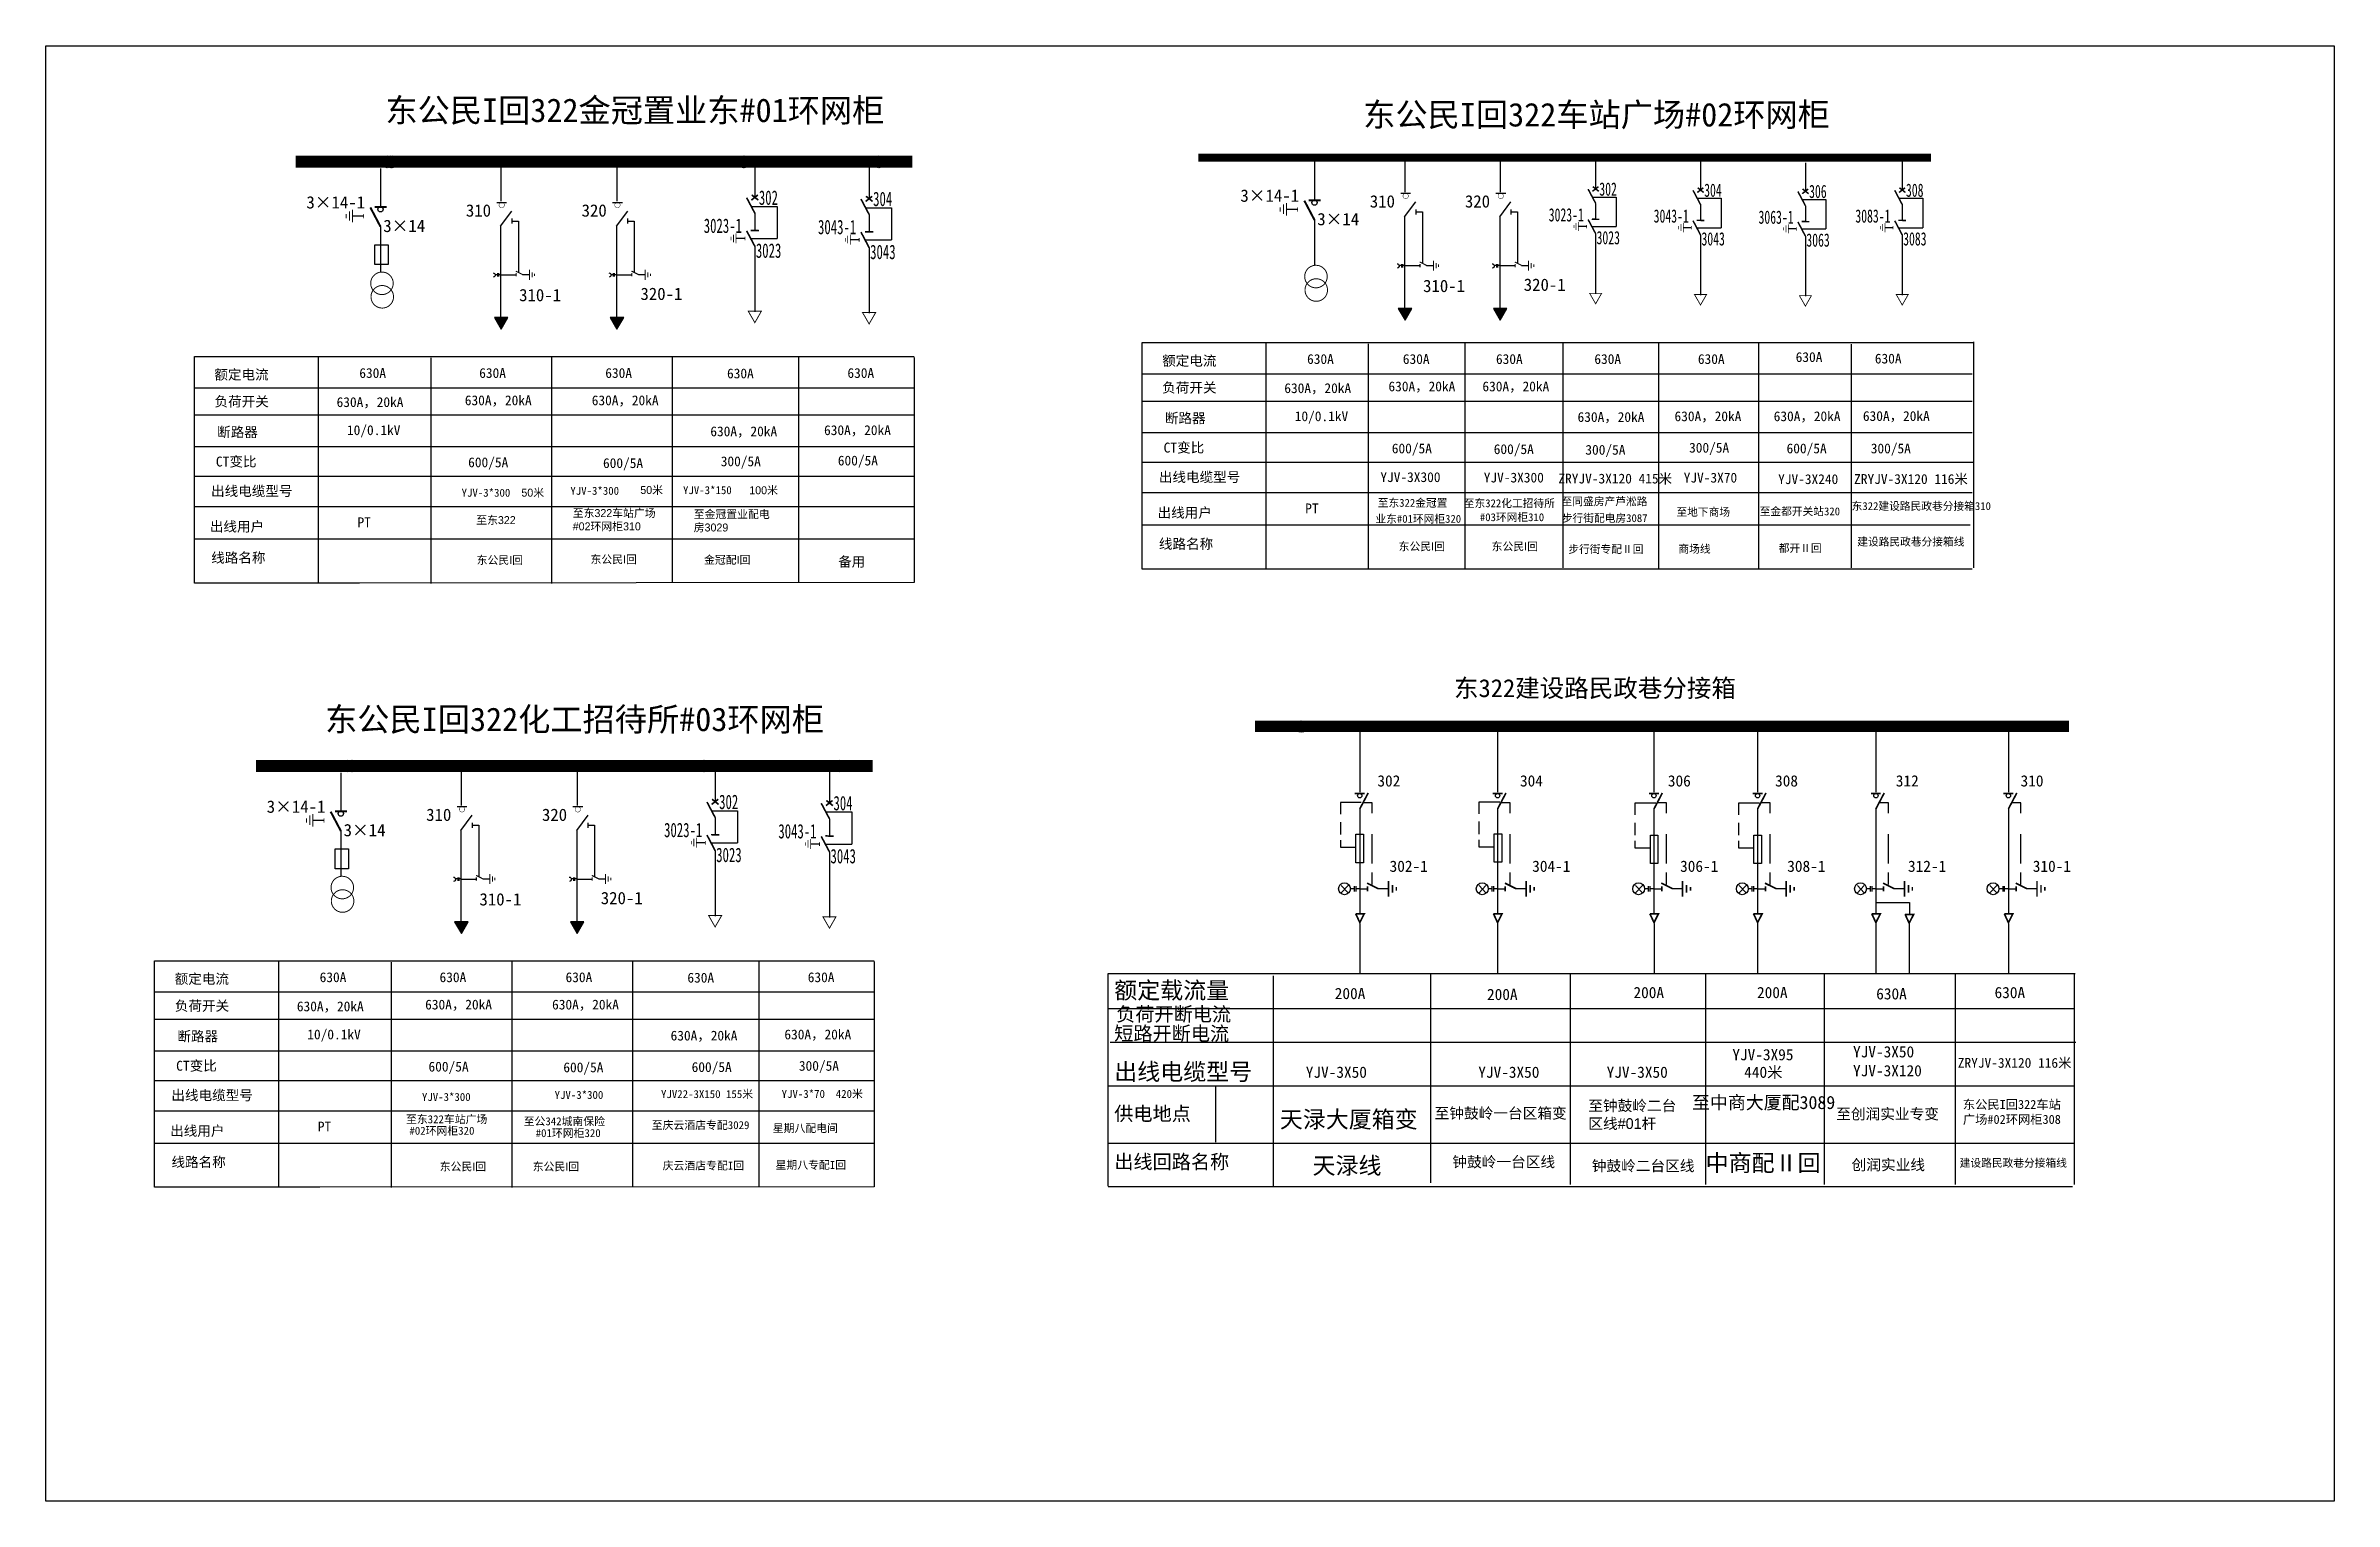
# Model space of a CAD drawing. Extents: x -8 to 374, y -249 to -6.
import ezdxf

# ---------------------------------------------------------------- set-up
doc = ezdxf.new("R2010")
doc.units = 0
doc.header["$LTSCALE"] = 0.774411
doc.linetypes.add('CENTER', pattern=[50.8, 31.75, -6.35, 6.35, -6.35])
doc.linetypes.add('DASHED2', pattern=[9.525, 6.35, -3.175])
doc.layers.get('0').update_dxf_attribs({"linetype": 'CONTINUOUS'})
for name, color, linetype in [('1', 7, 'CONTINUOUS'), ('10KV线路', 7, 'CONTINUOUS'), ('2', 7, 'CONTINUOUS')]:
    doc.layers.add(name, color=color, linetype=linetype)
doc.styles.add('HZ', font='')
doc.styles.get("Standard").update_dxf_attribs({"font": '', "height": 2.5})
doc.styles.add('STYLE1', font='txt.shx', dxfattribs={"height": 2.6})
doc.styles.add('宋体', font='')
doc.styles.get('HZ').set_extended_font_data('SimSun')
doc.styles.get('Standard').set_extended_font_data('SimSun')
doc.styles.get('宋体').set_extended_font_data('SimSun')

# ---------------------------------------------------------------- blocks, each defined once
blk = doc.blocks.new('JD')
for points in [[(-2, 0.2), (-2, -0.2), (2, 0.2), (2, -0.2)], [(1, -1.2), (1, -0.8), (-1, -1.2), (-1, -0.8)], [(-0.5, -1.8), (-0.5, -2.2), (0.5, -1.8), (0.5, -2.2)]]:
    blk.add_trace(points)

msp = doc.modelspace()

# ---------------------------------------------------------------- hatches: boundary and pattern name
for points in [[(67.86, -53.79), (68.99, -51.83), (66.73, -51.83)], [(87.18, -53.79), (88.31, -51.83), (86.04, -51.83)], [(218.72, -52.27), (219.85, -50.31), (217.58, -50.31)], [(234.58, -52.27), (235.72, -50.31), (233.45, -50.31)], [(61.23, -154.65), (62.37, -152.69), (60.1, -152.69)], [(80.55, -154.65), (81.68, -152.69), (79.42, -152.69)]]:
    msp.add_hatch(color=7).paths.add_polyline_path(points)

# ---------------------------------------------------------------- linework, layer by layer
for p, q in [((110.2, -26.63), (110.2, -31.89)), ((203.6, -25.82), (203.6, -32.39)), ((250.52, -25.62), (250.52, -30.45)), ((268.02, -25.82), (268.02, -30.64)), ((285.52, -26.01), (285.52, -30.84)), ((301.68, -25.82), (301.68, -30.64)), ((47.73, -26.95), (47.73, -33.51)), ((129.27, -26.84), (129.27, -32.1)), ((67.14, -32.61), (68.78, -32.61)), ((86.46, -32.61), (88.1, -32.61)), ((109.6, -33.28), (113.92, -33.28)), ((113.92, -33.28), (113.92, -38.65)), ((128.67, -33.5), (133, -33.5)), ((133, -33.5), (133, -38.86)), ((200.78, -33.8), (198.96, -33.8)), ((218, -31.09), (219.64, -31.09)), ((220.49, -33.78), (220.49, -34.63)), ((220.51, -34.21), (221.6, -34.21)), ((221.6, -34.21), (221.6, -42.78)), ((233.87, -31.09), (235.51, -31.09)), ((236.36, -33.78), (236.36, -34.63)), ((236.38, -34.21), (237.47, -34.21)), ((237.47, -34.21), (237.47, -42.78)), ((249.96, -31.73), (253.94, -31.73)), ((250.52, -32.77), (250.52, -35.43)), ((253.94, -31.73), (253.94, -36.66)), ((267.47, -31.93), (271.44, -31.93)), ((268.02, -32.97), (268.02, -35.62)), ((271.44, -31.93), (271.44, -36.85)), ((284.97, -32.12), (288.95, -32.12)), ((285.52, -33.16), (285.52, -35.82)), ((288.95, -32.12), (288.95, -37.05)), ((301.13, -31.93), (305.1, -31.93)), ((301.68, -32.97), (301.68, -35.62)), ((305.1, -31.93), (305.1, -36.85)), ((44.91, -34.92), (43.09, -34.92)), ((69.63, -35.3), (69.63, -36.15)), ((69.65, -35.73), (70.74, -35.73)), ((70.74, -35.73), (70.74, -44.3)), ((88.95, -35.3), (88.95, -36.15)), ((88.97, -35.73), (90.06, -35.73)), ((90.06, -35.73), (90.06, -44.3)), ((110.2, -34.42), (110.2, -37.31)), ((129.27, -34.63), (129.27, -37.52)), ((203.6, -35.55), (203.6, -43.14)), ((249, -36.66), (247.65, -36.66)), ((249.89, -36.66), (253.94, -36.66)), ((250.52, -37.84), (250.52, -47.89)), ((266.5, -36.85), (265.16, -36.85)), ((267.39, -36.85), (271.44, -36.85)), ((268.02, -38.04), (268.02, -48.09)), ((284, -37.05), (282.66, -37.05)), ((284.9, -37.05), (288.95, -37.05)), ((300.16, -36.85), (298.82, -36.85)), ((301.06, -36.85), (305.1, -36.85)), ((301.68, -38.04), (301.68, -48.09)), ((108.54, -38.65), (107.08, -38.65)), ((109.51, -38.65), (113.92, -38.65)), ((110.2, -39.94), (110.2, -50.89)), ((127.61, -38.86), (126.15, -38.86)), ((128.59, -38.86), (133, -38.86)), ((129.27, -40.16), (129.27, -51.1)), ((285.52, -38.24), (285.52, -48.28)), ((67.86, -44.69), (70.35, -44.69)), ((71.44, -44.67), (72.59, -44.67)), ((87.18, -44.69), (89.66, -44.69)), ((90.76, -44.67), (91.91, -44.67)), ((218.72, -43.17), (221.2, -43.17)), ((222.3, -43.15), (223.45, -43.15)), ((234.58, -43.17), (237.07, -43.17)), ((238.17, -43.15), (239.31, -43.15)), ((211.15, -121.05), (211.15, -131.06)), ((234.15, -121.05), (234.15, -131.06)), ((260.25, -121.05), (260.25, -131.06)), ((277.54, -121.05), (277.54, -131.06)), ((297.28, -121.05), (297.28, -131.06)), ((319.4, -121.05), (319.4, -131.06)), ((41.11, -127.81), (41.11, -134.38)), ((103.57, -127.49), (103.57, -132.75)), ((122.65, -127.7), (122.65, -132.96)), ((60.52, -133.47), (62.16, -133.47)), ((79.84, -133.47), (81.47, -133.47)), ((38.29, -135.79), (36.46, -135.79)), ((63.01, -136.17), (63.01, -137.01)), ((63.03, -136.59), (64.12, -136.59)), ((64.12, -136.59), (64.12, -145.17)), ((82.33, -136.17), (82.33, -137.01)), ((82.35, -136.59), (83.43, -136.59)), ((83.43, -136.59), (83.43, -145.17)), ((102.98, -134.15), (107.3, -134.15)), ((103.57, -135.28), (103.57, -138.17)), ((107.3, -134.15), (107.3, -139.52)), ((122.05, -134.36), (126.37, -134.36)), ((122.65, -135.5), (122.65, -138.39)), ((126.37, -134.36), (126.37, -139.73)), ((211.15, -133.78), (211.15, -151.3)), ((234.15, -133.78), (234.15, -151.3)), ((260.25, -133.78), (260.25, -151.3)), ((277.54, -133.78), (277.54, -151.3)), ((297.28, -133.78), (297.28, -151.3)), ((319.4, -133.78), (319.4, -151.3)), ((101.92, -139.51), (100.46, -139.51)), ((102.89, -139.52), (107.3, -139.52)), ((103.57, -140.81), (103.57, -151.75)), ((120.99, -139.73), (119.53, -139.73)), ((121.97, -139.73), (126.37, -139.73)), ((122.65, -141.02), (122.65, -151.97)), ((61.24, -145.56), (63.72, -145.56)), ((64.82, -145.53), (65.96, -145.53)), ((80.55, -145.56), (83.04, -145.56)), ((84.14, -145.53), (85.28, -145.53)), ((211.15, -147.18), (212.45, -147.18)), ((214.15, -147.14), (215.91, -147.14)), ((234.15, -147.18), (235.44, -147.18)), ((237.14, -147.14), (238.91, -147.14)), ((260.25, -147.18), (261.55, -147.18)), ((263.24, -147.14), (265.01, -147.14)), ((277.54, -147.18), (278.84, -147.18)), ((280.54, -147.14), (282.3, -147.14)), ((297.28, -147.18), (298.57, -147.18)), ((300.27, -147.14), (302.03, -147.14)), ((319.4, -147.18), (320.69, -147.18)), ((322.39, -147.14), (324.16, -147.14)), ((169.18, -196.84), (169.19, -161.32)), ((169.19, -161.32), (330.56, -161.32)), ((196.7, -161.69), (196.7, -196.75)), ((222.95, -161.51), (222.95, -196.29)), ((246.28, -161.51), (246.28, -196.57)), ((268.85, -161.51), (268.85, -196.57)), ((288.66, -161.32), (288.66, -196.57)), ((310.54, -161.51), (310.54, -196.57)), ((330.36, -161.32), (330.36, -196.57)), ((169.25, -167.17), (330.41, -167.17)), ((169.5, -172.77), (330.66, -172.77)), ((169.25, -180.07), (330.41, -180.07)), ((187.06, -180.07), (187.06, -189.47)), ((330.25, -189.68), (169.18, -189.68)), ((330.09, -196.92), (169.18, -196.92))]:
    msp.add_line(p, q)
at = {"color": 7}
for p, q in [((218.75, -30.9), (218.75, -25.31)), ((234.62, -30.9), (234.62, -25.31)), ((67.89, -32.42), (67.89, -26.83)), ((87.21, -32.42), (87.21, -26.83)), ((61.27, -133.29), (61.27, -127.7)), ((80.59, -133.29), (80.59, -127.7))]:
    msp.add_line(p, q, dxfattribs=at)
at = {"color": 0}
for p, q in [((47.73, -36.68), (47.73, -44.26)), ((67.78, -36.57), (67.78, -52.17)), ((87.1, -36.57), (87.1, -52.17)), ((218.64, -35.05), (218.64, -50.65)), ((234.51, -35.05), (234.51, -50.65)), ((195.46, -56.02), (195.46, -93.83)), ((212.56, -56.23), (212.56, -93.88)), ((37.3, -58.34), (37.3, -96.15)), ((56.1, -58.55), (56.1, -96.2)), ((16.66, -63.54), (31.69, -63.54)), ((31.61, -63.54), (44.29, -63.54)), ((41.79, -63.54), (136.76, -63.54)), ((174.82, -61.22), (189.85, -61.22)), ((189.78, -61.22), (202.46, -61.22)), ((199.96, -61.22), (313.35, -61.22)), ((16.66, -68.1), (31.62, -68.1)), ((31.55, -68.1), (44.23, -68.1)), ((44.02, -68.1), (136.76, -68.1)), ((174.82, -65.78), (189.79, -65.78)), ((189.72, -65.78), (202.4, -65.78)), ((202.18, -65.78), (313.35, -65.78)), ((174.82, -76), (189.68, -76)), ((189.61, -76), (202.29, -76)), ((202.07, -76), (313.58, -76)), ((16.66, -78.32), (31.51, -78.32)), ((31.44, -78.32), (44.12, -78.32)), ((43.91, -78.32), (136.76, -78.32)), ((61.16, -137.43), (61.16, -153.04)), ((80.48, -137.43), (80.48, -153.04)), ((41.11, -137.54), (41.11, -145.13)), ((30.68, -159.2), (30.68, -197.01)), ((49.48, -159.42), (49.48, -197.07)), ((10.03, -164.41), (25.06, -164.41)), ((24.99, -164.41), (37.67, -164.41)), ((35.17, -164.41), (130.13, -164.41)), ((10.03, -168.97), (25, -168.97)), ((24.93, -168.97), (37.61, -168.97)), ((37.39, -168.97), (130.13, -168.97)), ((10.03, -179.18), (24.89, -179.18)), ((24.82, -179.18), (37.5, -179.18)), ((37.28, -179.18), (130.13, -179.18))]:
    msp.add_line(p, q, dxfattribs=at)
at = {"linetype": 'Continuous'}
for p, q in [((207.91, -132.8), (207.91, -134.73)), ((211.41, -132.8), (207.91, -132.8)), ((231, -132.73), (231, -134.67)), ((234.5, -132.73), (231, -132.73)), ((260.54, -132.92), (257.05, -132.92)), ((257.05, -132.92), (257.05, -134.86)), ((277.84, -132.92), (274.34, -132.92)), ((274.34, -132.92), (274.34, -134.86)), ((207.91, -136.05), (207.91, -138.11)), ((231, -135.98), (231, -138.05)), ((257.05, -136.17), (257.05, -138.24)), ((274.34, -136.17), (274.34, -138.24)), ((207.91, -139.05), (207.91, -140.23)), ((207.91, -140.23), (210.42, -140.23)), ((231, -138.99), (231, -140.17)), ((231, -140.17), (233.51, -140.17)), ((257.05, -139.18), (257.05, -140.35)), ((257.05, -140.35), (259.56, -140.35)), ((274.34, -139.18), (274.34, -140.35)), ((274.34, -140.35), (276.85, -140.35)), ((209.22, -146.65), (208.07, -147.89)), ((208.07, -146.65), (209.22, -147.89)), ((231.06, -146.65), (232.21, -147.89)), ((232.21, -146.65), (231.06, -147.89)), ((258.31, -146.65), (257.16, -147.89)), ((257.16, -146.65), (258.31, -147.89)), ((274.46, -146.65), (275.61, -147.89)), ((275.61, -146.65), (274.46, -147.89)), ((295.34, -146.65), (294.19, -147.89)), ((294.19, -146.65), (295.34, -147.89)), ((317.46, -146.65), (316.31, -147.89)), ((316.31, -146.65), (317.46, -147.89)), ((297.25, -149.49), (302.9, -149.49)), ((302.9, -149.49), (302.9, -151.53))]:
    msp.add_line(p, q, dxfattribs=at)
at = {"linetype": 'CENTER'}
for p, q in [((211.16, -152.96), (211.16, -161.31)), ((234.15, -152.96), (234.15, -161.31)), ((260.26, -152.96), (260.26, -161.31)), ((277.55, -152.96), (277.55, -161.31)), ((297.28, -152.96), (297.28, -161.31)), ((302.84, -153.05), (302.84, -161.41)), ((319.4, -152.96), (319.4, -161.31))]:
    msp.add_line(p, q, dxfattribs=at)
at = {"linetype": 'Continuous'}
for points in [[(-8.14, -6.47), (373.78, -6.47), (373.78, -249.42), (-8.14, -249.42)], [(210.51, -138.08), (211.77, -138.08), (211.77, -142.83), (210.51, -142.83)], [(233.6, -138.02), (234.86, -138.02), (234.86, -142.76), (233.6, -142.76)], [(259.65, -138.21), (260.9, -138.21), (260.9, -142.95), (259.65, -142.95)], [(276.94, -138.21), (278.2, -138.21), (278.2, -142.95), (276.94, -142.95)]]:
    msp.add_lwpolyline(points, close=True, dxfattribs=at)
for points, const_width in [([(33.58, -25.8), (136.48, -25.8)], 2), ([(184.19, -25.13), (306.48, -25.13)], 1.33), ([(250.52, -32.77), (249.26, -30.4)], 0.25), ([(250.99, -29.98), (249.98, -30.77)], 0.25), ([(250.04, -29.98), (251.05, -30.77)], 0.25), ([(268.02, -32.97), (266.77, -30.6)], 0.25), ([(268.49, -30.17), (267.49, -30.96)], 0.25), ([(267.55, -30.17), (268.55, -30.96)], 0.25), ([(286, -30.37), (284.99, -31.16)], 0.25), ([(285.05, -30.37), (286.06, -31.16)], 0.25), ([(301.68, -32.97), (300.43, -30.6)], 0.25), ([(302.16, -30.17), (301.15, -30.96)], 0.25), ([(301.21, -30.17), (302.22, -30.96)], 0.25), ([(42.54, -34.08), (42.54, -35.68)], 0.149), ([(43.07, -33.84), (43.07, -35.93)], 0.149), ([(47.73, -36.68), (46.03, -33.45)], 0.341), ([(48.77, -33.39), (46.76, -33.38)], 0.341), ([(67.14, -32.61), (68.78, -32.61)], 0.139), ([(86.46, -32.61), (88.1, -32.61)], 0.139), ([(110.2, -34.42), (108.83, -31.83)], 0.273), ([(110.71, -31.37), (109.62, -32.23)], 0.273), ([(109.68, -31.37), (110.78, -32.23)], 0.273), ([(129.27, -34.63), (127.91, -32.05)], 0.273), ([(129.78, -31.59), (128.69, -32.45)], 0.273), ([(128.75, -31.59), (129.85, -32.45)], 0.273), ([(197.87, -33.41), (197.87, -34.15)], 0.149), ([(198.41, -32.96), (198.41, -34.56)], 0.149), ([(198.94, -32.71), (198.94, -34.8)], 0.149), ([(200.78, -33.43), (200.78, -34.17)], 0.149), ([(203.6, -35.55), (201.9, -32.32)], 0.341), ([(204.64, -32.26), (202.63, -32.25)], 0.341), ([(218, -31.09), (219.64, -31.09)], 0.139), ([(233.87, -31.09), (235.51, -31.09)], 0.139), ([(285.52, -33.16), (284.27, -30.79)], 0.25), ([(42.01, -34.53), (42.01, -35.27)], 0.149), ([(44.91, -34.55), (44.91, -35.29)], 0.149), ([(106.64, -37.98), (106.64, -39.26)], 0.119), ([(107.07, -37.78), (107.07, -39.45)], 0.119), ([(110.2, -39.94), (108.83, -37.36)], 0.273), ([(110.89, -37.33), (109.5, -37.29)], 0.273), ([(125.71, -38.19), (125.71, -39.47)], 0.119), ([(126.14, -37.99), (126.14, -39.67)], 0.119), ([(129.27, -40.16), (127.91, -37.57)], 0.273), ([(129.96, -37.55), (128.57, -37.5)], 0.273), ([(246.89, -36.37), (246.89, -36.91)], 0.109), ([(247.25, -36.04), (247.25, -37.21)], 0.109), ([(247.64, -35.86), (247.64, -37.39)], 0.109), ([(249, -36.39), (249, -36.93)], 0.109), ([(250.52, -37.84), (249.26, -35.47)], 0.25), ([(251.15, -35.45), (249.88, -35.4)], 0.25), ([(264.39, -36.56), (264.39, -37.11)], 0.109), ([(264.75, -36.23), (264.75, -37.41)], 0.109), ([(265.15, -36.05), (265.15, -37.59)], 0.109), ([(266.5, -36.58), (266.5, -37.12)], 0.109), ([(268.02, -38.04), (266.77, -35.67)], 0.25), ([(268.66, -35.64), (267.38, -35.6)], 0.25), ([(281.89, -36.76), (281.89, -37.3)], 0.109), ([(282.26, -36.43), (282.26, -37.6)], 0.109), ([(282.65, -36.25), (282.65, -37.79)], 0.109), ([(284, -36.78), (284, -37.32)], 0.109), ([(285.52, -38.24), (284.27, -35.86)], 0.25), ([(286.16, -35.84), (284.89, -35.79)], 0.25), ([(298.05, -36.56), (298.05, -37.11)], 0.109), ([(298.42, -36.23), (298.42, -37.41)], 0.109), ([(298.81, -36.05), (298.81, -37.59)], 0.109), ([(300.16, -36.58), (300.16, -37.12)], 0.109), ([(301.68, -38.04), (300.43, -35.67)], 0.25), ([(302.32, -35.64), (301.05, -35.6)], 0.25), ([(106.24, -38.34), (106.24, -38.93)], 0.119), ([(108.54, -38.35), (108.54, -38.95)], 0.119), ([(125.31, -38.55), (125.31, -39.14)], 0.119), ([(127.61, -38.57), (127.61, -39.16)], 0.119), ([(70.3, -44.08), (71.51, -44.69)], 0.182), ([(70.35, -44.41), (70.35, -44.97)], 0.182), ([(89.62, -44.08), (90.83, -44.69)], 0.182), ([(89.66, -44.41), (89.66, -44.97)], 0.182), ([(221.16, -42.56), (222.37, -43.17)], 0.182), ([(221.2, -42.89), (221.2, -43.45)], 0.182), ([(237.03, -42.56), (238.24, -43.17)], 0.182), ([(237.07, -42.89), (237.07, -43.45)], 0.182), ([(193.65, -120.09), (329.53, -120.09)], 1.88), ([(26.96, -126.67), (129.86, -126.67)], 2), ([(60.52, -133.47), (62.16, -133.47)], 0.139), ([(79.84, -133.47), (81.47, -133.47)], 0.139), ([(103.57, -135.28), (102.21, -132.7)], 0.273), ([(104.09, -132.24), (102.99, -133.1)], 0.273), ([(103.06, -132.24), (104.15, -133.1)], 0.273), ([(122.65, -135.5), (121.28, -132.91)], 0.273), ([(123.16, -132.45), (122.07, -133.31)], 0.273), ([(122.13, -132.45), (123.23, -133.31)], 0.273), ([(210.32, -131.27), (211.98, -131.27)], 0.281), ([(211.15, -133.86), (212.56, -131.19)], 0.281), ([(233.32, -131.27), (234.98, -131.27)], 0.281), ([(234.15, -133.86), (235.55, -131.19)], 0.281), ([(259.42, -131.27), (261.08, -131.27)], 0.281), ([(260.25, -133.86), (261.65, -131.19)], 0.281), ([(276.72, -131.27), (278.37, -131.27)], 0.281), ([(277.54, -133.86), (278.95, -131.19)], 0.281), ([(296.45, -131.27), (298.1, -131.27)], 0.281), ([(297.28, -133.86), (298.68, -131.19)], 0.281), ([(318.57, -131.27), (320.23, -131.27)], 0.281), ([(319.4, -133.86), (320.8, -131.19)], 0.281), ([(35.38, -135.4), (35.38, -136.14)], 0.149), ([(35.92, -134.95), (35.92, -136.55)], 0.149), ([(36.45, -134.7), (36.45, -136.79)], 0.149), ([(38.29, -135.42), (38.29, -136.16)], 0.149), ([(41.11, -137.54), (39.41, -134.31)], 0.341), ([(42.15, -134.25), (40.14, -134.24)], 0.341), ([(99.62, -139.2), (99.62, -139.79)], 0.119), ([(100.02, -138.84), (100.02, -140.12)], 0.119), ([(100.44, -138.64), (100.44, -140.32)], 0.119), ([(101.92, -139.22), (101.92, -139.81)], 0.119), ([(103.57, -140.81), (102.21, -138.22)], 0.273), ([(104.27, -138.2), (102.88, -138.15)], 0.273), ([(118.69, -139.41), (118.69, -140.01)], 0.119), ([(119.09, -139.05), (119.09, -140.33)], 0.119), ([(119.52, -138.86), (119.52, -140.53)], 0.119), ([(120.99, -139.43), (120.99, -140.02)], 0.119), ([(122.65, -141.02), (121.28, -138.44)], 0.273), ([(123.34, -138.41), (121.95, -138.36)], 0.273), ([(63.68, -144.95), (64.89, -145.56)], 0.182), ([(82.99, -144.95), (84.21, -145.56)], 0.182), ([(63.72, -145.28), (63.72, -145.84)], 0.182), ([(83.04, -145.28), (83.04, -145.84)], 0.182), ([(212.38, -146.24), (214.25, -147.18)], 0.281), ([(212.45, -146.75), (212.45, -147.61)], 0.281), ([(235.37, -146.24), (237.25, -147.18)], 0.281), ([(235.44, -146.75), (235.44, -147.61)], 0.281), ([(261.47, -146.24), (263.35, -147.18)], 0.281), ([(261.55, -146.75), (261.55, -147.61)], 0.281), ([(278.77, -146.24), (280.65, -147.18)], 0.281), ([(278.84, -146.75), (278.84, -147.61)], 0.281), ([(298.5, -146.24), (300.38, -147.18)], 0.281), ([(298.57, -146.75), (298.57, -147.61)], 0.281), ([(320.62, -146.24), (322.5, -147.18)], 0.281), ([(320.69, -146.75), (320.69, -147.61)], 0.281), ([(210.46, -151.38), (211.89, -151.38), (211.16, -152.83), (210.48, -151.36)], 0.281), ([(233.45, -151.38), (234.89, -151.38), (234.15, -152.83), (233.47, -151.36)], 0.281), ([(259.56, -151.38), (260.99, -151.38), (260.26, -152.83), (259.57, -151.36)], 0.281), ([(276.85, -151.38), (278.29, -151.38), (277.55, -152.83), (276.87, -151.36)], 0.281), ([(296.58, -151.38), (298.02, -151.38), (297.28, -152.83), (296.6, -151.36)], 0.281), ([(302.15, -151.47), (303.58, -151.47), (302.84, -152.93), (302.16, -151.45)], 0.281), ([(318.7, -151.38), (320.14, -151.38), (319.4, -152.83), (318.72, -151.36)], 0.281)]:
    msp.add_lwpolyline(points, dxfattribs=dict(const_width=const_width))
for points, const_width in [([(67.5, -33.06, 1), (68.4, -33.06, 1)], 0.0695), ([(86.82, -33.06, 1), (87.72, -33.06, 1)], 0.0695), ([(218.36, -31.54, 1), (219.26, -31.54, 1)], 0.0695), ([(234.23, -31.54, 1), (235.13, -31.54, 1)], 0.0695), ([(49.85, -46.12, -1), (46.09, -46.12, -1)], 0.159), ([(205.72, -44.99, -1), (201.96, -44.99, -1)], 0.159), ([(205.77, -47.24, -1), (202.01, -47.24, -1)], 0.159), ([(49.9, -48.37, -1), (46.14, -48.37, -1)], 0.159), ([(60.88, -133.93, 1), (61.78, -133.93, 1)], 0.0695), ([(80.2, -133.93, 1), (81.1, -133.93, 1)], 0.0695), ([(43.23, -146.98, -1), (39.47, -146.98, -1)], 0.159), ([(43.28, -149.23, -1), (39.52, -149.23, -1)], 0.159)]:
    msp.add_lwpolyline(points, format="xyb", close=True, dxfattribs=dict(const_width=const_width))
at = {"color": 0, "linetype": 'Continuous'}
for points in [[(46.78, -39.67), (49.02, -39.67), (49.02, -42.97), (46.78, -42.97)], [(40.16, -140.53), (42.4, -140.53), (42.4, -143.84), (40.16, -143.84)]]:
    msp.add_lwpolyline(points, close=True, dxfattribs=at)
for points in [[(66.53, -44.37, -0.877934), (66.55, -45.11)], [(85.85, -44.37, -0.877934), (85.87, -45.11)], [(217.39, -42.85, -0.877934), (217.41, -43.59)], [(233.26, -42.85, -0.877934), (233.28, -43.59)], [(59.91, -145.23, -0.877934), (59.93, -145.97)], [(79.23, -145.23, -0.877934), (79.24, -145.97)]]:
    msp.add_lwpolyline(points, format="xyb")
for points in [[(67.24, -44.68), (66.86, -44.68)], [(67.24, -44.43), (67.24, -44.98)], [(67.42, -44.43), (67.42, -44.98)], [(67.86, -44.68), (67.42, -44.68)], [(86.56, -44.68), (86.18, -44.68)], [(86.56, -44.43), (86.56, -44.98)], [(86.73, -44.43), (86.73, -44.98)], [(87.17, -44.68), (86.73, -44.68)], [(218.1, -43.16), (217.72, -43.16)], [(218.1, -42.91), (218.1, -43.46)], [(218.27, -42.91), (218.27, -43.46)], [(218.71, -43.16), (218.27, -43.16)], [(233.97, -43.16), (233.59, -43.16)], [(233.97, -42.91), (233.97, -43.46)], [(234.14, -42.91), (234.14, -43.46)], [(234.58, -43.16), (234.14, -43.16)], [(60.62, -145.55), (60.24, -145.55)], [(60.62, -145.29), (60.62, -145.84)], [(60.79, -145.29), (60.79, -145.84)], [(61.23, -145.55), (60.79, -145.55)], [(79.94, -145.55), (79.56, -145.55)], [(79.94, -145.29), (79.94, -145.84)], [(80.11, -145.29), (80.11, -145.84)], [(80.55, -145.55), (80.11, -145.55)], [(210.21, -147.17), (209.62, -147.17)], [(210.21, -146.77), (210.21, -147.63)], [(210.47, -146.77), (210.47, -147.63)], [(211.15, -147.17), (210.47, -147.17)], [(233.2, -147.17), (232.61, -147.17)], [(233.2, -146.77), (233.2, -147.63)], [(233.46, -146.77), (233.46, -147.63)], [(234.14, -147.17), (233.46, -147.17)], [(259.3, -147.17), (258.71, -147.17)], [(259.3, -146.77), (259.3, -147.63)], [(259.56, -146.77), (259.56, -147.63)], [(260.24, -147.17), (259.56, -147.17)], [(276.6, -147.17), (276.01, -147.17)], [(276.6, -146.77), (276.6, -147.63)], [(276.86, -146.77), (276.86, -147.63)], [(277.54, -147.17), (276.86, -147.17)], [(296.33, -147.17), (295.74, -147.17)], [(296.33, -146.77), (296.33, -147.63)], [(296.59, -146.77), (296.59, -147.63)], [(297.27, -147.17), (296.59, -147.17)], [(318.45, -147.17), (317.86, -147.17)], [(318.45, -146.77), (318.45, -147.63)], [(318.71, -146.77), (318.71, -147.63)], [(319.39, -147.17), (318.71, -147.17)]]:
    msp.add_lwpolyline(points)
at = {"color": 0}
for points, const_width in [([(249.51, -47.78), (250.52, -49.54), (251.52, -47.78)], 0.141), ([(267.01, -47.98), (268.02, -49.74), (269.03, -47.98)], 0.141), ([(284.52, -48.17), (285.52, -49.93), (286.53, -48.17)], 0.141), ([(300.68, -47.98), (301.68, -49.74), (302.69, -47.98)], 0.141), ([(109.1, -50.77), (110.2, -52.69), (111.29, -50.77)], 0.153), ([(128.17, -50.99), (129.27, -52.9), (130.37, -50.99)], 0.153), ([(102.48, -151.64), (103.57, -153.56), (104.67, -151.64)], 0.153), ([(121.55, -151.85), (122.65, -153.77), (123.74, -151.85)], 0.153)]:
    msp.add_lwpolyline(points, close=True, dxfattribs=dict(at, const_width=const_width))
at = {"color": 7}
for points in [[(67.86, -53.79), (68.99, -51.83), (66.73, -51.83)], [(87.18, -53.79), (88.31, -51.83), (86.04, -51.83)], [(218.72, -52.27), (219.85, -50.31), (217.58, -50.31)], [(234.58, -52.27), (235.72, -50.31), (233.45, -50.31)], [(61.23, -154.65), (62.37, -152.69), (60.1, -152.69)], [(80.55, -154.65), (81.68, -152.69), (79.42, -152.69)]]:
    msp.add_lwpolyline(points, close=True, dxfattribs=at)
at = {"linetype": 'DASHED2'}
for points in [[(213.24, -134.56), (213.24, -132.86), (211.84, -132.86)], [(236.24, -134.56), (236.24, -132.86), (234.83, -132.86)], [(262.34, -134.56), (262.34, -132.86), (260.93, -132.86)], [(279.63, -134.56), (279.63, -132.86), (278.23, -132.86)], [(299.37, -134.56), (299.37, -132.86), (297.96, -132.86)], [(321.49, -134.56), (321.49, -132.86), (320.08, -132.86)], [(213.24, -142.99), (213.24, -136.35)], [(236.24, -142.99), (236.24, -136.35)], [(262.34, -142.99), (262.34, -136.35)], [(279.63, -142.99), (279.63, -136.35)], [(299.37, -142.99), (299.37, -136.35)], [(321.49, -142.99), (321.49, -136.35)], [(213.24, -146.49), (213.24, -144.45)], [(236.24, -146.49), (236.24, -144.45)], [(262.34, -146.49), (262.34, -144.45)], [(279.63, -146.49), (279.63, -144.45)], [(299.37, -146.49), (299.37, -144.45)], [(321.49, -146.49), (321.49, -144.45)]]:
    msp.add_lwpolyline(points, dxfattribs=at)
for centre, radius in [((48.84, -25.83), 0.996), ((49.46, -25.83), 0.996), ((49.7, -25.83), 0.996), ((108.31, -25.83), 0.996), ((108.41, -25.83), 0.996), ((130.91, -25.83), 0.996), ((47.73, -33.76), 0.444), ((203.6, -32.64), 0.444), ((201.4, -120.11), 0.933), ((42.22, -126.69), 0.996), ((42.84, -126.69), 0.996), ((43.08, -126.69), 0.996), ((101.69, -126.69), 0.996), ((101.78, -126.69), 0.996), ((124.29, -126.69), 0.996), ((211.15, -131.66), 0.36), ((234.15, -131.66), 0.36), ((260.25, -131.66), 0.36), ((277.54, -131.66), 0.36), ((297.28, -131.66), 0.36), ((319.4, -131.66), 0.36), ((41.11, -134.63), 0.444)]:
    msp.add_circle(centre, radius)
at = {"linetype": 'Continuous'}
for centre in [(208.6, -147.18), (231.59, -147.18), (257.69, -147.18), (274.99, -147.18), (294.72, -147.18), (316.84, -147.18)]:
    msp.add_circle(centre, 0.989, dxfattribs=at)
at = {"layer": '1'}
for points in [[(66.53, -44.36, -0.877934), (66.55, -45.1)], [(85.85, -44.36, -0.877934), (85.87, -45.1)], [(217.39, -42.84, -0.877934), (217.41, -43.58)], [(233.26, -42.84, -0.877934), (233.27, -43.58)], [(59.91, -145.22, -0.877934), (59.92, -145.96)], [(79.23, -145.22, -0.877934), (79.24, -145.96)]]:
    msp.add_lwpolyline(points, format="xyb", dxfattribs=at)
at = {"layer": '2'}
for p, q in [((67.78, -36.57), (69.66, -34.06)), ((87.1, -36.57), (88.98, -34.06)), ((218.64, -35.05), (220.52, -32.53)), ((234.51, -35.05), (236.39, -32.53)), ((174.82, -56.02), (189.79, -56.02)), ((174.82, -93.83), (174.82, -56.02)), ((189.72, -56.02), (202.4, -56.02)), ((202.18, -56.02), (313.46, -56.02)), ((228.69, -56.05), (228.69, -93.88)), ((245.06, -56.18), (245.06, -93.64)), ((261.02, -56.18), (261.02, -93.76)), ((277.7, -56.18), (277.7, -93.76)), ((293.18, -56.25), (293.18, -93.64)), ((313.58, -55.89), (313.58, -93.64)), ((16.66, -58.34), (31.62, -58.34)), ((16.66, -96.15), (16.66, -58.34)), ((31.55, -58.34), (44.23, -58.34)), ((44.02, -58.34), (136.76, -58.34)), ((76.26, -58.38), (76.26, -96.2)), ((96.42, -58.5), (96.42, -95.96)), ((117.5, -58.5), (117.5, -96.08)), ((136.76, -58.48), (136.76, -96.06)), ((174.82, -71.04), (199.78, -71.04)), ((189.4, -71.04), (202.08, -71.04)), ((201.87, -71.04), (313.35, -71.04)), ((16.66, -73.36), (41.61, -73.36)), ((31.24, -73.36), (43.92, -73.36)), ((43.7, -73.36), (136.76, -73.36)), ((16.66, -83.37), (136.76, -83.37)), ((174.82, -81.04), (313.35, -81.04)), ((189.79, -86.51), (174.82, -86.51)), ((202.4, -86.51), (189.72, -86.51)), ((313.01, -86.51), (202.18, -86.51)), ((31.62, -88.84), (16.66, -88.84)), ((44.23, -88.84), (31.55, -88.84)), ((136.76, -88.84), (44.02, -88.84)), ((189.79, -93.83), (174.82, -93.83)), ((202.4, -93.83), (189.72, -93.83)), ((313.35, -93.83), (202.18, -93.83)), ((31.62, -96.15), (16.66, -96.15)), ((44.23, -96.15), (31.55, -96.15)), ((136.76, -96.06), (44.02, -96.15)), ((61.16, -137.43), (63.04, -134.92)), ((80.48, -137.43), (82.36, -134.92)), ((10.03, -159.2), (25, -159.2)), ((10.03, -197.01), (10.03, -159.2)), ((24.93, -159.2), (37.61, -159.2)), ((37.39, -159.2), (130.13, -159.2)), ((69.64, -159.24), (69.64, -197.07)), ((89.8, -159.36), (89.8, -196.82)), ((110.88, -159.36), (110.88, -196.95)), ((130.13, -159.34), (130.13, -196.93)), ((10.03, -174.22), (34.99, -174.22)), ((24.61, -174.22), (37.29, -174.22)), ((37.08, -174.22), (130.13, -174.22)), ((10.03, -184.23), (130.13, -184.23)), ((25, -189.7), (10.03, -189.7)), ((37.61, -189.7), (24.93, -189.7)), ((130.13, -189.7), (37.39, -189.7)), ((25, -197.01), (10.03, -197.01)), ((37.61, -197.01), (24.93, -197.01)), ((130.13, -196.93), (37.39, -197.01))]:
    msp.add_line(p, q, dxfattribs=at)

# ---------------------------------------------------------------- block references
at = {"rotation": 90}
for p, xscale, yscale, zscale in [((72.6, -44.7), 0.4250017950198526, 0.4250017950198526, 0.4250017950949055), ((91.92, -44.7), 0.4250017950198526, 0.4250017950198526, 0.4250017950949055), ((223.46, -43.18), 0.4250017950198526, 0.4250017950198526, 0.4250017950949055), ((239.33, -43.18), 0.4250017950198526, 0.4250017950198526, 0.4250017950949055), ((65.98, -145.56), 0.4250017950198526, 0.4250017950198526, 0.4250017950949055), ((85.3, -145.56), 0.4250017950198526, 0.4250017950198526, 0.4250017950949055), ((215.94, -147.19), 0.65625, 0.65625, 0.65625), ((238.93, -147.19), 0.65625, 0.65625, 0.65625), ((265.03, -147.19), 0.65625, 0.65625, 0.65625), ((282.33, -147.19), 0.65625, 0.65625, 0.65625), ((302.06, -147.19), 0.65625, 0.65625, 0.65625), ((324.18, -147.19), 0.65625, 0.65625, 0.65625)]:
    msp.add_blockref('JD', p, dxfattribs=dict(at, xscale=xscale, yscale=yscale, zscale=zscale))

# ---------------------------------------------------------------- texts
at = {"color": 0}
for s, height, p in [('3×14-1', 2.055, (191.23, -32.51)), ('3×14-1', 2.055, (35.36, -33.63)), ('310', 2.055, (61.98, -34.99)), ('320', 2.055, (81.29, -34.99)), ('310', 2.055, (212.83, -33.47)), ('320', 2.055, (228.7, -33.47)), ('3×14', 2.055, (48.19, -37.56)), ('3×14', 2.055, (204.06, -36.43)), ('310-1', 2.055, (221.72, -47.58)), ('320-1', 2.055, (238.52, -47.38)), ('310-1', 2.055, (70.86, -49.11)), ('320-1', 2.055, (91.11, -48.9)), ('630A', 1.639, (44.19, -61.91)), ('630A', 1.639, (64.2, -61.91)), ('630A', 1.639, (85.24, -61.91)), ('630A', 1.639, (105.56, -61.98)), ('630A', 1.639, (125.65, -61.91)), ('630A', 1.639, (202.36, -59.58)), ('630A', 1.639, (218.34, -59.58)), ('630A', 1.639, (233.88, -59.58)), ('630A', 1.639, (250.3, -59.58)), ('630A', 1.639, (267.58, -59.58)), ('630A', 1.639, (283.9, -59.25)), ('630A', 1.639, (297.11, -59.5)), ('630A，20kA', 1.639, (61.8, -66.47)), ('630A，20kA', 1.639, (82.98, -66.47)), ('630A，20kA', 1.639, (198.56, -64.44)), ('630A，20kA', 1.639, (215.94, -64.15)), ('630A，20kA', 1.639, (231.62, -64.15)), ('630A，20kA', 1.639, (40.4, -66.77)), ('10/0.1kV', 1.639, (200.3, -69.13)), ('630A，20kA', 1.639, (247.5, -69.25)), ('630A，20kA', 1.639, (263.68, -69.13)), ('630A，20kA', 1.639, (280.23, -69.13)), ('630A，20kA', 1.639, (295.12, -69.09)), ('10/0.1kV', 1.639, (42.13, -71.45)), ('630A，20kA', 1.639, (102.77, -71.65)), ('630A，20kA', 1.639, (121.75, -71.45)), ('600/5A', 1.639, (62.36, -76.82)), ('600/5A', 1.639, (84.86, -76.95)), ('300/5A', 1.639, (104.51, -76.65)), ('600/5A', 1.639, (124.05, -76.52)), ('600/5A', 1.639, (216.5, -74.5)), ('600/5A', 1.639, (233.51, -74.62)), ('300/5A', 1.639, (248.8, -74.73)), ('300/5A', 1.639, (266.11, -74.38)), ('600/5A', 1.639, (282.38, -74.5)), ('300/5A', 1.639, (296.43, -74.5)), ('YJV-3*300', 1.328, (79.41, -81.42)), ('YJV-3*150', 1.328, (98.21, -81.31)), ('YJV-3X300', 1.639, (214.59, -79.29)), ('YJV-3X300', 1.639, (231.84, -79.36)), ('ZRYJV-3X120 415米', 1.6394, (244.3, -79.53)), ('YJV-3X70', 1.639, (265.21, -79.38)), ('YJV-3X240', 1.639, (280.97, -79.63)), ('ZRYJV-3X120 116米', 1.6394, (293.66, -79.61)), ('YJV-3*300', 1.328, (61.26, -81.74)), ('PT', 1.639, (202.05, -84.51)), ('至东322金冠置', 1.312, (214.15, -83.42)), ('至东322化工招待所', 1.312, (228.51, -83.49)), ('至同盛房产芦淞路', 1.312, (244.84, -83.18)), ('至地下商场', 1.312, (264, -84.95)), ('至金都开关站320', 1.312, (277.89, -84.84)), ('东322建设路民政巷分接箱310', 1.3115, (293.24, -83.96)), ('PT', 1.639, (43.89, -86.83)), ('业东#01环网柜320', 1.3115, (213.77, -86.09)), ('#03环网柜310', 1.312, (231.2, -85.82)), ('步行街配电房3087', 1.312, (244.87, -85.97)), ('备用', 1.639, (124.13, -93.4)), ('步行街专配Ⅱ回', 1.312, (245.96, -91.15)), ('商场线', 1.312, (264.33, -91.11)), ('都开Ⅱ回', 1.312, (281.07, -90.98)), ('建设路民政巷分接箱线', 1.312, (294.17, -89.91)), ('3×14-1', 2.055, (28.74, -134.5)), ('3×14', 2.055, (41.57, -138.42)), ('310', 2.055, (55.35, -135.86)), ('320', 2.055, (74.67, -135.86)), ('310-1', 2.055, (64.24, -149.97)), ('320-1', 2.055, (84.49, -149.76)), ('630A', 1.639, (37.57, -162.77)), ('630A', 1.639, (57.58, -162.77)), ('630A', 1.639, (78.61, -162.77)), ('630A', 1.639, (98.94, -162.84)), ('630A', 1.639, (119.03, -162.77)), ('630A，20kA', 1.639, (33.77, -167.63)), ('630A，20kA', 1.639, (55.18, -167.33)), ('630A，20kA', 1.639, (76.36, -167.33)), ('10/0.1kV', 1.639, (35.51, -172.32)), ('630A，20kA', 1.639, (96.14, -172.51)), ('630A，20kA', 1.639, (115.13, -172.32)), ('ZRYJV-3X120 116米', 1.6394, (310.96, -177.06)), ('600/5A', 1.639, (55.74, -177.69)), ('600/5A', 1.639, (78.24, -177.81)), ('600/5A', 1.639, (99.65, -177.76)), ('300/5A', 1.639, (117.55, -177.56)), ('YJV-3*300', 1.328, (54.64, -182.6)), ('YJV-3*300', 1.328, (76.78, -182.26)), ('YJV22-3X150 155米', 1.3284, (94.54, -182.12)), ('YJV-3*70  420米', 1.3284, (114.67, -182.09)), ('PT', 1.639, (37.27, -187.7)), ('至东322车站广场', 1.328, (51.98, -186.32)), ('#02环网柜320', 1.328, (52.55, -188.24)), ('至公342城南保险', 1.328, (71.62, -186.66)), ('#01环网柜320', 1.328, (73.62, -188.63)), ('至庆云酒店专配3029', 1.3284, (93, -187.3)), ('星期八配电间', 1.328, (113.19, -187.81)), ('庆云酒店专配I回', 1.328, (94.82, -194.06)), ('星期八专配I回', 1.328, (113.65, -193.95)), ('建设路民政巷分接箱线', 1.312, (311.27, -193.6))]:
    msp.add_text(s, height=height, dxfattribs=at).set_placement(p)
at = {"style": '宋体', "width": 0.65}
for s, height, p in [('302', 2.206, (251.13, -31.49)), ('304', 2.206, (268.63, -31.68)), ('306', 2.206, (286.14, -31.88)), ('308', 2.206, (302.3, -31.68)), ('302', 2.403, (110.87, -33.02)), ('304', 2.403, (129.94, -33.23)), ('3023-1', 2.206, (242.69, -35.79)), ('3043-1', 2.206, (260.2, -35.99)), ('3063-1', 2.206, (277.7, -36.18)), ('3083-1', 2.206, (293.86, -35.99)), ('3023-1', 2.403, (101.67, -37.71)), ('3043-1', 2.403, (120.74, -37.92)), ('3023', 2.206, (250.67, -39.6)), ('3043', 2.206, (268.18, -39.8)), ('3063', 2.206, (285.68, -40)), ('3083', 2.206, (301.84, -39.8)), ('3023', 2.403, (110.37, -41.86)), ('3043', 2.403, (129.44, -42.08)), ('302', 2.403, (104.24, -133.88)), ('304', 2.403, (123.32, -134.09)), ('3023-1', 2.403, (95.05, -138.57)), ('3043-1', 2.403, (114.12, -138.78)), ('3023', 2.403, (103.75, -142.73)), ('3043', 2.403, (122.82, -142.94))]:
    msp.add_text(s, height=height, dxfattribs=at).set_placement(p)
at = {"color": 0, "style": 'HZ'}
for s, p in [('额定电流', (20, -62.19)), ('额定电流', (178.17, -59.87)), ('负荷开关', (20.02, -66.68)), ('负荷开关', (178.18, -64.36)), ('断路器', (178.62, -69.45)), ('断路器', (20.46, -71.78)), ('CT变比', (178.41, -74.37)), ('CT变比', (20.25, -76.7)), ('出线电缆型号', (19.45, -81.62)), ('出线电缆型号', (177.62, -79.29)), ('出线用户', (177.41, -85.23)), ('出线用户', (19.24, -87.55)), ('线路名称', (19.47, -92.76)), ('线路名称', (177.63, -90.44)), ('额定电流', (13.38, -163.05)), ('负荷开关', (13.4, -167.55)), ('断路器', (13.83, -172.64)), ('CT变比', (13.62, -177.56)), ('出线电缆型号', (12.83, -182.48)), ('出线用户', (12.62, -188.42)), ('线路名称', (12.84, -193.62))]:
    msp.add_text(s, height=1.661, dxfattribs=at).set_placement(p)
for s, p in [('302', (214.09, -130.11)), ('304', (237.89, -130.11)), ('306', (262.57, -130.11)), ('308', (280.46, -130.11)), ('312', (300.61, -130.11)), ('310', (321.43, -130.11)), ('302-1', (216.13, -144.36)), ('304-1', (239.93, -144.36)), ('306-1', (264.61, -144.36)), ('308-1', (282.49, -144.36)), ('312-1', (302.64, -144.36)), ('310-1', (323.47, -144.36)), ('200A', (206.98, -165.6)), ('200A', (232.39, -165.76)), ('200A', (256.83, -165.44)), ('200A', (277.45, -165.44)), ('630A', (297.34, -165.65)), ('630A', (317.09, -165.44)), ('YJV-3X95', (273.33, -175.81)), ('YJV-3X50', (293.47, -175.33)), ('YJV-3X50', (202.14, -178.74)), ('YJV-3X50', (230.93, -178.74)), ('YJV-3X50', (252.35, -178.74)), ('440米', (275.31, -178.74)), ('YJV-3X120', (293.47, -178.49))]:
    msp.add_text(s, height=1.875).set_placement(p)
at = {"style": 'HZ'}
for s, height, p in [('额定载流量', 2.812, (170.18, -165.54)), ('负荷开断电流', 2.344, (170.5, -169.28)), ('短路开断电流', 2.344, (170.18, -172.51)), ('出线电缆型号', 2.812, (170.18, -179.13)), ('供电地点', 2.344, (170.18, -185.89)), ('至中商大厦配3089', 2.191, (266.61, -183.95)), ('天渌大厦箱变', 2.812, (197.81, -187.07)), ('出线回路名称', 2.344, (170.18, -193.92)), ('天渌线', 2.812, (203.27, -194.79)), ('中商配Ⅱ回', 2.812, (268.87, -194.34))]:
    msp.add_text(s, height=height, dxfattribs=at).set_placement(p)
at = {"color": 0, "char_height": 1.3284, "attachment_point": 1}
for s, insert, width in [('{\\f\uffbfﾬￌﾣﾤ_GB2312|b0|i0|c134|p49;50米}', (91.09, -79.95), 12.0287), ('{\\f\uffbfﾬￌﾣﾤ_GB2312|b0|i0|c134|p49;100米}', (109.27, -80), 12.0287), ('{\\f\uffbfﾬￌﾣﾤ_GB2312|b0|i0|c134|p49;50米}', (71.24, -80.4), 12.0287), ('{\\f\uffbfﾬￌﾣﾤ_GB2312|b0|i0|c134|p49;至东322车站广场\\P#02环网柜310}', (79.81, -83.81), 34.7651), ('{\\f\uffbfﾬￌﾣﾤ_GB2312|b0|i0|c134|p49;至金冠置业配电\\P房3029}', (100, -84), 35.1843), ('{\\f\uffbfﾬￌﾣﾤ_GB2312|b0|i0|c134|p49;至东322}', (63.7, -84.98), 23.775), ('东公民{\\f\uffbfﾬￌﾣﾤ_GB2312|b0|i0|c134|p49;I}回', (63.77, -91.66), 35.4538), ('东公民{\\f\uffbfﾬￌﾣﾤ_GB2312|b0|i0|c134|p49;I}回', (82.77, -91.54), 35.4538), ('{\\f\uffbfﾬￌﾣﾤ_GB2312|b0|i0|c134|p49;金冠配I回}', (101.72, -91.61), 35.4538), ('东公民{\\f\uffbfﾬￌﾣﾤ_GB2312|b0|i0|c134|p49;I}回', (217.63, -89.38), 35.4538), ('东公民{\\f\uffbfﾬￌﾣﾤ_GB2312|b0|i0|c134|p49;I}回', (233.15, -89.38), 35.4538), ('东公民{\\f\uffbfﾬￌﾣﾤ_GB2312|b0|i0|c134|p49;I}回', (57.61, -192.9), 35.4538), ('东公民{\\f\uffbfﾬￌﾣﾤ_GB2312|b0|i0|c134|p49;I}回', (73.13, -192.9), 35.4538)]:
    msp.add_mtext(s, dxfattribs=dict(at, insert=insert, width=width))
at = {"attachment_point": 1, "style": 'HZ'}
for s, insert, char_height, width in [('东322建设路民政巷分接箱', (226.88, -112.19), 3, 83.0504), ('东公民I回322车站广场#02环网柜308', (311.8, -182.43), 1.5, 17.4309)]:
    msp.add_mtext(s, dxfattribs=dict(at, insert=insert, char_height=char_height, width=width))
at = {"linetype": 'Continuous', "char_height": 1.7953, "attachment_point": 1, "style": 'STYLE1'}
for s, insert, width in [('{\\f\uffbfﾬￌﾣﾤ_GB2312|b0|i0|c134|p49;至钟鼓岭二台\\P区线#01杆}', (249.29, -182.49), 22.9553), ('{\\f\uffbfﾬￌﾣﾤ_GB2312|b0|i0|c134|p49;至钟鼓岭一台区箱变}', (223.65, -183.75), 38.574), ('{\\f\uffbfﾬￌﾣﾤ_GB2312|b0|i0|c134|p49;至创润实业专变}', (290.67, -183.87), 38.574), ('{\\f\uffbfﾬￌﾣﾤ_GB2312|b0|i0|c134|p49;钟鼓岭一台区线}', (226.61, -191.87), 38.574), ('{\\f\uffbfﾬￌﾣﾤ_GB2312|b0|i0|c134|p49;钟鼓岭二台区线}', (249.87, -192.53), 38.574), ('{\\fSimSun|b0|i0|c134|p2;创润实业线}', (293.24, -192.36), 38.574)]:
    msp.add_mtext(s, dxfattribs=dict(at, insert=insert, width=width))
at = {"layer": '10KV线路', "style": 'HZ'}
for s, p in [('东公民I回322金冠置业东#01环网柜', (48.54, -19.2)), ('东公民I回322车站广场#02环网柜', (211.72, -19.94)), ('东公民I回322化工招待所#03环网柜', (38.47, -120.87))]:
    msp.add_text(s, height=3.941, dxfattribs=at).set_placement(p)

doc.saveas('drawing.dxf')
